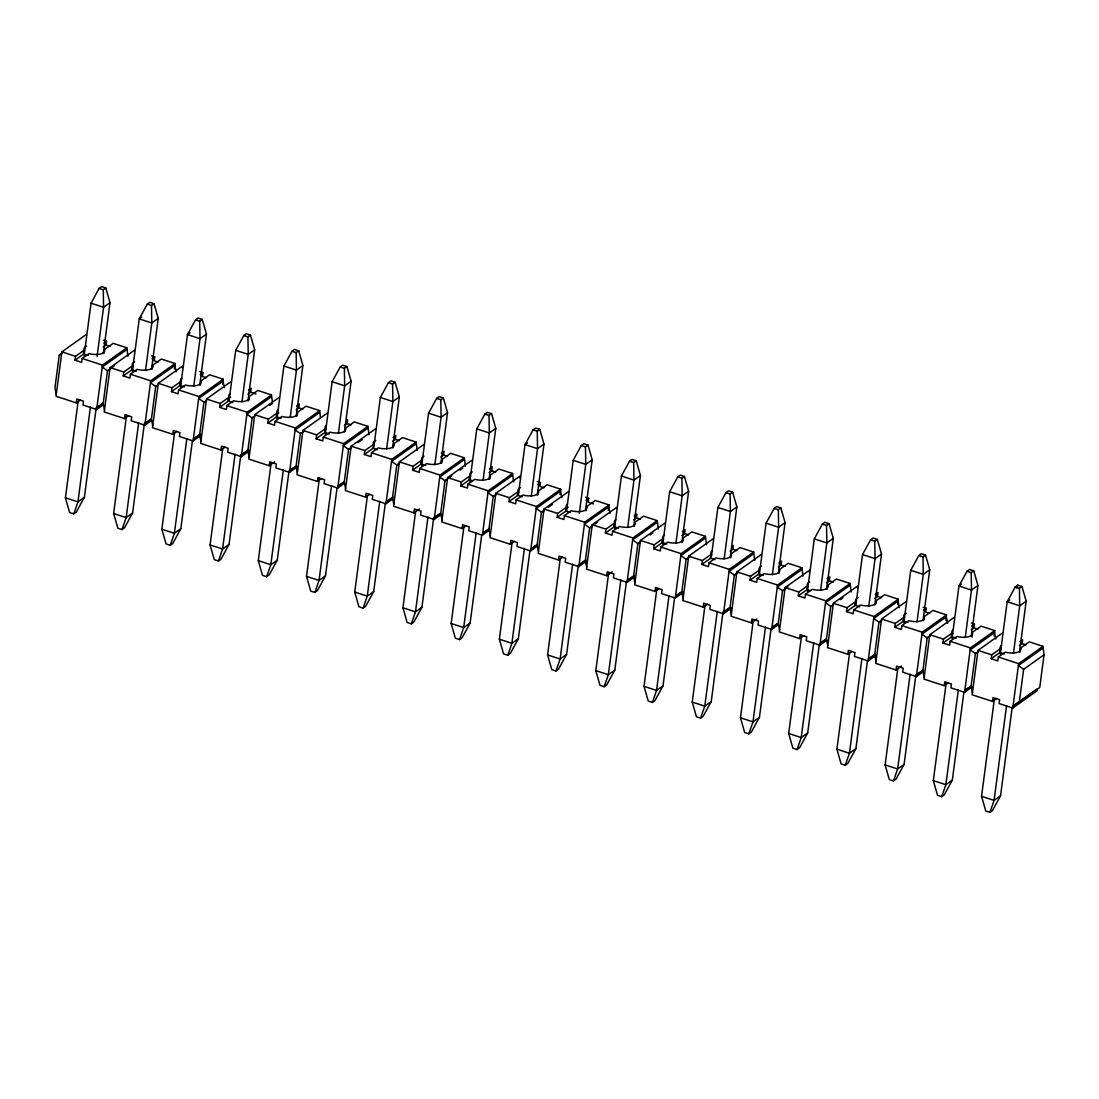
<?xml version="1.0" encoding="UTF-8"?>
<svg xmlns="http://www.w3.org/2000/svg" width="1099" height="1099" viewBox="0 0 1099 1099"><rect width="100%" height="100%" fill="white"/><g stroke="black" fill="none" stroke-linecap="round" stroke-linejoin="round"><path stroke-width="1.5" d="M61.984 353.122L59.264 355.059L54.95 387.823L56.283 394.335M86.203 334.563L61.874 351.872L56.022 396.272L76.339 402.88L80.447 399.967M127.91 356.241L126.825 347.792L113.156 343.341L104.419 349.564A11.801 4.904 7.5 0 1 100.723 353.96A11.801 4.904 7.5 0 1 89.019 353.631L82.178 358.494L81.669 362.368L75.034 360.211L75.543 356.337L84.28 350.1A11.759 4.891 7.5 0 1 86.505 346.185M76.339 402.88L76.848 399.006L83.497 401.176L82.988 405.05L96.657 409.501L103.416 404.693M84.28 350.1L83.771 353.988L75.034 360.211M96.204 407.592L84.389 497.284L76.326 512.052L73.784 513.865L69.608 512.505L65.418 497.792L78.111 401.341M84.128 355.65L91.038 303.187L99.102 288.419L101.644 286.605L105.82 287.979L110.01 302.678L103.333 353.438M90.42 407.111L77.947 501.886L73.784 513.865M97.097 356.337L103.567 307.267L103.279 289.779L105.82 287.979M96.657 409.501L102.495 365.115L126.825 347.792M103.897 353.438L104.419 349.564M103.265 347.009L105.999 345.059L106.521 341.185L103.388 340.154M104.501 410.037L103.169 403.539L107.482 370.775L114.282 365.926M134.421 350.265L110.092 367.588L104.24 411.974L124.558 418.595L128.665 415.683M174.343 368.824L175.043 363.508L161.374 359.057L152.637 365.28A11.801 4.904 7.5 0 1 148.942 369.662A11.801 4.904 7.5 0 1 137.238 369.346L130.396 374.209L129.888 378.083L123.253 375.927L123.761 372.039L132.498 365.816A11.759 4.891 7.5 0 1 134.724 361.901M124.558 418.595L125.066 414.721L131.715 416.892L131.207 420.766L144.876 425.217L151.635 420.409M132.498 365.816L131.99 369.69L123.253 375.927M144.422 423.307L132.608 512.999L124.544 527.767L122.003 529.567L117.827 528.207L113.637 513.508L126.55 415.353M132.347 371.352L139.257 318.889L147.321 304.135L149.862 302.321L154.039 303.681L158.229 318.38L151.552 369.154M138.639 422.827L126.165 517.588L122.003 529.567M145.549 370.363L151.786 322.982L151.497 305.495L154.039 303.681M144.876 425.217L150.714 380.831L175.043 363.508M152.115 369.154L152.637 365.28M151.607 355.87L154.739 356.887L154.217 360.774L158.215 362.066M152.72 425.753L151.387 419.241L155.701 386.491L158.421 384.554M182.379 367.918L182.64 365.981L158.311 383.304L152.459 427.69L172.777 434.311L176.884 431.385M222.561 384.54L223.262 379.224L209.593 374.773L200.856 380.996A11.801 4.904 7.5 0 1 197.161 385.378A11.801 4.904 7.5 0 1 185.456 385.048L178.615 389.925L178.107 393.799L171.471 391.629L171.98 387.755L180.717 381.532A11.759 4.891 7.5 0 1 181.802 378.221M172.777 434.311L173.285 430.437L179.934 432.594L179.425 436.482L193.094 440.933L201.199 435.163M180.717 381.532L180.209 385.406L171.471 391.629M192.407 440.713L180.827 528.715L172.763 543.469L170.221 545.283L166.045 543.923L161.855 529.223L174.549 432.759M180.566 387.068L187.476 334.604L195.54 319.85L198.081 318.037L202.257 319.397L206.447 334.096L199.771 384.87M186.857 438.528L174.384 533.303L170.221 545.283M193.767 386.079L200.004 338.684L199.716 321.21L202.257 319.397M200.334 384.87L200.856 380.996M193.094 440.933L198.933 396.533L223.262 379.224M199.826 371.586L202.958 372.602L202.436 376.476L206.433 377.781M200.938 441.468L199.606 434.957L203.919 402.207L206.639 400.27M230.859 381.696L206.53 399.019L200.677 443.405L220.995 450.027L225.103 447.101M269.832 405.311L272.552 403.374L271.48 394.939L257.812 390.475L249.075 396.698A11.801 4.904 7.5 0 1 245.379 401.094A11.801 4.904 7.5 0 1 233.675 400.764L226.834 405.627L226.325 409.515L219.676 407.344L220.198 403.47L228.935 397.247A11.759 4.891 7.5 0 1 230.021 393.937M220.995 450.027L221.503 446.139L228.152 448.31L227.644 452.184L241.313 456.635L249.418 450.865M228.935 397.247L228.427 401.121L219.676 407.344M240.86 454.739L229.045 544.431L220.981 559.185L218.44 560.998L214.264 559.638L210.074 544.939L222.767 448.474M229.004 401.094L235.694 350.32L243.758 335.552L246.3 333.753L250.476 335.113L254.666 349.812L247.989 400.586M235.076 454.244L222.602 549.019L218.44 560.998M241.986 401.781L248.223 354.4L247.934 336.912L250.476 335.113M248.553 400.586L249.075 396.698M241.313 456.635L247.151 412.249L271.48 394.939M247.921 394.143L250.654 392.192L251.163 388.318L248.429 390.269M249.157 457.17L247.825 450.672L252.138 417.908L254.858 415.972M279.077 397.412L254.748 414.721L248.896 459.121L269.214 465.729L274.681 461.841M320.441 417.469L319.699 410.641L306.03 406.19L297.28 412.413A11.801 4.904 7.5 0 1 293.598 416.796A11.801 4.904 7.5 0 1 281.894 416.48L275.052 421.343L274.544 425.217L267.895 423.06L268.417 419.186L277.154 412.949A11.759 4.891 7.5 0 1 278.239 409.652M269.214 465.729L269.722 461.855L276.371 464.025L275.863 467.899L289.518 472.35L297.637 466.58M277.154 412.949L276.646 416.837L267.895 423.06M289.078 470.441L277.264 560.133L269.2 574.901L266.659 576.714L262.482 575.34L258.292 560.641L271.206 462.487M277.003 418.485L283.913 366.036L291.977 351.268L294.518 349.455L298.694 350.815L302.884 365.527L296.208 416.287M283.295 469.96L270.821 564.721L266.659 576.714M290.205 417.496L296.442 370.116L296.153 352.628L298.694 350.815M289.518 472.35L295.37 427.964L319.699 410.641M296.771 416.287L297.28 412.413M296.139 409.845L298.873 407.908L299.381 404.02L296.648 405.971M297.376 472.886L296.043 466.388L300.357 433.624L304.437 430.712M327.296 413.114L302.967 430.437L297.115 474.823L317.432 481.444L321.54 478.518M368.989 434.806L367.918 426.357L354.249 421.906L345.498 428.129A11.801 4.904 7.5 0 1 341.816 432.511A11.801 4.904 7.5 0 1 330.112 432.182L323.271 437.059L322.763 440.933L316.114 438.762L316.636 434.888L325.373 428.665A11.759 4.891 7.5 0 1 326.458 425.368M317.432 481.444L317.941 477.57L324.59 479.741L324.081 483.615L337.736 488.066L344.495 483.258M316.114 438.762L324.864 432.539L325.373 428.665M337.063 487.846L325.483 575.849L317.419 590.616L314.877 592.416L310.701 591.056L306.511 576.357L319.424 478.202M325.222 434.201L332.132 381.738L340.195 366.984L342.737 365.17L346.913 366.53L351.103 381.229L344.427 432.003M331.513 485.676L319.04 580.437L314.877 592.416M338.423 433.212L344.66 385.831L344.372 368.344L346.913 366.53M337.736 488.066L343.589 443.68L367.918 426.357M345.168 430.712L345.498 428.129M344.358 425.56L347.092 423.61L347.6 419.736M345.594 488.602L344.262 482.09L348.575 449.34L351.295 447.403M375.515 428.83L351.185 446.153L345.333 490.539L365.651 497.16L369.759 494.234M417.208 450.508L416.136 442.073L402.468 437.622L393.717 443.845A11.801 4.904 7.5 0 1 390.035 448.227A11.801 4.904 7.5 0 1 378.331 447.897L371.489 452.774L370.981 456.648L364.332 454.478L364.854 450.604L373.591 444.381A11.759 4.891 7.5 0 1 375.817 440.465M365.651 497.16L366.159 493.286L372.808 495.443L372.286 499.317L385.955 503.782L392.714 498.96M364.332 454.478L373.083 448.255L373.591 444.381M385.282 503.562L373.701 591.564L365.637 606.318L363.096 608.132L358.92 606.772L354.73 592.073L367.423 495.608M373.66 448.227L380.35 397.453L388.414 382.699L390.956 380.886L395.132 382.246L399.322 396.945L392.645 447.719M379.732 501.378L367.258 596.153L363.096 608.132M386.642 448.928L392.879 401.533L392.59 384.059L395.132 382.246M393.208 447.719L393.717 443.845M385.955 503.782L391.807 459.382L416.136 442.073M392.577 441.276L395.31 439.325L395.819 435.451L393.085 437.402M393.813 504.317L392.48 497.806L396.794 465.056L399.514 463.105M423.733 444.546L399.404 461.868L393.552 506.254L413.87 512.876L419.337 508.974M465.427 466.223L464.355 457.788L450.686 453.324L441.935 459.547A11.801 4.904 7.5 0 1 438.254 463.943A11.801 4.904 7.5 0 1 426.549 463.613L419.708 468.476L419.2 472.364L412.551 470.193L413.073 466.319L421.81 460.096A11.759 4.891 7.5 0 1 424.035 456.167M413.87 512.876L414.378 508.988L421.027 511.159L420.505 515.033L434.174 519.484L440.933 514.675M421.81 460.096L421.302 463.97L412.551 470.193M433.734 517.588L421.92 607.28L413.856 622.034L411.314 623.847L407.138 622.487L402.935 607.774L415.642 511.323M421.659 465.633L428.569 413.169L436.633 398.401L439.174 396.602L443.35 397.962L447.54 412.661L440.864 463.435M427.951 517.093L415.477 611.868L411.314 623.847M434.861 464.63L441.097 417.249L440.809 399.761L443.35 397.962M441.427 463.435L441.935 459.547M434.174 519.484L440.026 475.098L464.355 457.788M440.795 456.992L443.529 455.041L444.037 451.167L441.303 453.104M442.032 520.019L440.699 513.521L445.013 480.758L451.813 475.922M471.952 460.261L447.623 477.57L441.771 521.956L462.088 528.578L466.196 525.665M513.645 481.939L512.574 473.49L498.905 469.039L490.154 475.263A11.801 4.904 7.5 0 1 486.472 479.645A11.801 4.904 7.5 0 1 474.768 479.329L467.927 484.192L467.418 488.066L460.769 485.909L461.292 482.021L470.029 475.798A11.759 4.891 7.5 0 1 472.254 471.883M462.088 528.578L462.597 524.704L469.246 526.874L468.724 530.748L482.392 535.199L489.151 530.391M470.029 475.798L469.52 479.686L460.769 485.909M481.719 534.979L470.138 622.982L462.075 637.75L459.533 639.549L455.357 638.189L451.153 623.49L463.86 527.025M469.877 481.335L476.787 428.885L484.851 414.117L487.393 412.304L491.569 413.664L495.759 428.376L489.082 479.137M476.169 532.809L463.696 627.57L459.533 639.549M483.065 480.345L489.316 432.965L489.028 415.477L491.569 413.664M482.392 535.199L488.244 490.813L512.574 473.49M489.646 479.137L490.154 475.263M489.014 472.694L491.748 470.757L492.256 466.869L489.522 468.82M490.25 535.735L488.918 529.237L493.231 496.473L495.951 494.536M519.909 477.9L520.17 475.963L495.841 493.286L489.989 537.672L510.307 544.293L514.401 541.367M560.092 494.523L560.792 489.206L547.123 484.755L538.373 490.978A11.801 4.904 7.5 0 1 534.691 495.361A11.801 4.904 7.5 0 1 522.987 495.031L516.145 499.908L515.637 503.782L508.988 501.611L509.496 497.737L518.247 491.514A11.759 4.891 7.5 0 1 520.473 487.599M510.307 544.293L510.815 540.42L517.464 542.576L516.942 546.464L530.611 550.915L537.37 546.107M518.247 491.514L517.739 495.388L508.988 501.611M529.938 550.695L518.357 638.698L510.279 653.465L507.752 655.265L503.576 653.905L499.372 639.206L512.079 542.741M518.316 495.361L525.006 444.587L533.07 429.833L535.611 428.019L539.788 429.379L543.978 444.078L537.287 494.852M524.388 548.525L511.9 643.286L507.752 655.265M531.284 496.061L537.535 448.667L537.246 431.193L539.788 429.379M530.611 550.915L536.463 506.529L560.792 489.206M537.864 494.852L538.373 490.978M537.356 481.568L540.474 482.585L539.966 486.459L543.95 487.764M538.469 551.451L537.136 544.939L541.45 512.189L544.17 510.252M568.389 491.679L544.046 509.002L538.208 553.388L558.526 560.009L562.619 557.083M608.31 510.238L609.011 504.922L595.342 500.457L586.591 506.694A11.801 4.904 7.5 0 1 582.91 511.076A11.801 4.904 7.5 0 1 571.205 510.747L564.364 515.623L563.856 519.497L557.207 517.327L557.715 513.453L566.466 507.23A11.759 4.891 7.5 0 1 567.551 503.919M558.526 560.009L559.034 556.135L565.683 558.292L565.161 562.166L578.83 566.631L586.948 560.847M566.466 507.23L565.958 511.104L557.207 517.327M578.376 564.721L566.576 654.413L558.498 669.167L555.97 670.981L551.794 669.621L547.59 654.922L560.298 558.457M566.534 511.076L573.211 460.302L581.289 445.535L583.83 443.735L588.006 445.095L592.196 459.794L585.506 510.568M572.606 564.227L560.119 659.002L555.97 670.981M579.283 513.467L585.753 464.382L585.465 446.908L588.006 445.095M586.083 510.568L586.591 506.694M578.83 566.631L584.682 522.231L609.011 504.922M585.575 497.284L588.693 498.3L588.185 502.174L593.501 503.905M586.687 567.166L585.355 560.655L589.668 527.891L592.388 525.954M616.608 507.395L592.265 524.704L586.426 569.103L606.744 575.711L612.212 571.823M658.301 529.072L657.229 520.624L643.561 516.173L634.81 522.396A11.801 4.904 7.5 0 1 631.128 526.792A11.801 4.904 7.5 0 1 619.424 526.462L612.583 531.325L612.074 535.199L605.425 533.042L605.934 529.168L614.684 522.945A11.759 4.891 7.5 0 1 615.77 519.635M606.744 575.711L607.252 571.837L613.888 574.008L613.379 577.882L627.048 582.333L635.167 576.563M614.684 522.945L614.176 526.819L605.425 533.042M626.375 582.127L614.794 670.115L606.717 684.883L604.175 686.696L599.999 685.336L595.809 670.624L608.736 572.469M614.533 528.482L621.43 476.018L629.507 461.25L632.049 459.451L636.225 460.811L640.415 475.51L633.725 526.27M620.825 579.942L608.338 674.717L604.175 686.696M627.721 527.479L633.958 480.098L633.683 462.61L636.225 460.811M634.302 526.284L634.81 522.396M627.048 582.333L632.9 537.947L657.229 520.624M633.67 519.841L636.403 517.89L636.912 514.016L634.178 515.953M634.906 582.868L633.573 576.371L637.887 543.607L640.607 541.67M664.826 523.11L640.483 540.42L634.645 584.805L654.963 591.427L659.057 588.514M706.52 544.788L705.448 536.339L691.779 531.889L683.029 538.112A11.801 4.904 7.5 0 1 679.347 542.494A11.801 4.904 7.5 0 1 667.643 542.178L660.801 547.041L660.293 550.915L653.644 548.758L654.152 544.87L662.903 538.647A11.759 4.891 7.5 0 1 663.975 535.35M654.963 591.427L655.471 587.553L662.106 589.723L661.598 593.597L675.267 598.048L683.386 592.279M662.903 538.647L662.395 542.521L653.644 548.758M674.594 597.829L663.013 685.831L654.935 700.599L652.394 702.398L648.218 701.038L644.028 686.339L656.955 588.185M662.752 544.184L669.648 491.72L677.726 476.966L680.267 475.153L684.443 476.513L688.633 491.226L681.943 541.986M669.044 595.658L656.556 690.419L652.394 702.398M675.94 543.194L682.177 495.814L681.902 478.326L684.443 476.513M675.267 598.048L681.119 553.662L705.448 536.339M682.52 541.986L683.029 538.112M681.888 535.543L684.622 533.606L685.13 529.718L682.397 531.669M683.125 598.584L681.792 592.086L686.106 559.322L690.186 556.41M713.045 538.812L688.702 556.135L682.864 600.521L703.181 607.143L707.275 604.216M754.738 560.504L753.667 552.055L739.998 547.604L731.247 553.827A11.801 4.904 7.5 0 1 727.565 558.21A11.801 4.904 7.5 0 1 715.861 557.88L709.02 562.757L708.512 566.631L701.863 564.46L702.371 560.586L711.122 554.363A11.759 4.891 7.5 0 1 712.193 551.052M703.181 607.143L703.69 603.269L710.325 605.425L709.817 609.313L723.485 613.764L731.604 607.994M711.122 554.363L710.613 558.237L701.863 564.46M723.032 611.855L711.232 701.547L703.154 716.301L700.613 718.114L696.436 716.754L692.246 702.055L704.954 605.59M711.19 558.21L717.867 507.436L725.944 492.682L728.486 490.868L732.662 492.228L736.852 506.927L730.162 557.701M717.262 611.374L704.775 706.135L700.613 718.114M724.159 558.91L730.395 511.516L730.121 494.042L732.662 492.228M723.485 613.764L729.338 569.378L753.667 552.055M730.739 557.701L731.247 553.827M730.107 551.258L732.841 549.308L733.349 545.434M731.343 614.3L730.011 607.788L734.324 575.038L738.404 572.126M761.264 554.528L736.921 571.851L731.082 616.237L751.4 622.858L756.868 618.957M802.957 576.206L801.885 567.771L788.217 563.306L779.466 569.543A11.801 4.904 7.5 0 1 775.784 573.925A11.801 4.904 7.5 0 1 764.08 573.596L757.238 578.459L756.73 582.346L750.081 580.176L750.59 576.302L759.34 570.079A11.759 4.891 7.5 0 1 761.566 566.15M751.4 622.858L751.908 618.971L758.544 621.141L758.035 625.015L771.704 629.48L778.463 624.658M759.34 570.079L758.832 573.953L750.081 580.176M771.031 629.26L759.45 717.262L751.373 732.016L748.831 733.83L744.655 732.47L740.465 717.771L753.392 619.616M759.189 575.615L766.085 523.151L774.163 508.384L776.705 506.584L780.881 507.944L785.071 522.643L778.38 573.417M765.481 627.076L752.994 721.851L748.831 733.83M772.377 574.612L778.614 527.232L778.339 509.744L780.881 507.944M778.957 573.417L779.466 569.543M771.704 629.48L777.556 585.08L801.885 567.771M778.326 566.974L781.059 565.023L781.568 561.149L778.834 563.1M779.562 630.015L778.229 623.504L782.529 590.74L787.983 586.866M809.221 572.181L809.482 570.244L785.139 587.553L779.301 631.952L799.619 638.56L803.712 635.648M851.176 591.921L850.104 583.473L836.435 579.022L827.684 585.245A11.801 4.904 7.5 0 1 824.003 589.627A11.801 4.904 7.5 0 1 812.298 589.311L805.457 594.174L804.949 598.048L798.3 595.892L798.808 592.018L807.559 585.781A11.759 4.891 7.5 0 1 809.784 581.866M799.619 638.56L800.127 634.686L806.762 636.857L806.254 640.731L819.923 645.182L826.682 640.374M807.559 585.781L807.051 589.668L798.3 595.892M819.25 644.976L807.669 732.964L799.591 747.732L797.05 749.545L792.874 748.185L788.684 733.473L801.391 637.022M807.408 591.331L814.304 538.867L822.382 524.099L824.923 522.286L829.099 523.66L833.289 538.359L826.599 589.119M813.7 642.791L801.212 737.566L797.05 749.545M820.596 590.328L826.833 542.947L826.558 525.459L829.099 523.66M827.176 589.119L827.684 585.245M819.923 645.182L825.775 600.796L850.104 583.473M826.544 582.69L829.278 580.739L829.786 576.865L827.052 578.802M827.767 645.717L826.448 639.22L830.748 606.456L833.482 604.519M857.44 587.896L857.687 585.946L833.358 603.269L827.52 647.654L847.837 654.276L851.931 651.364M897.622 604.505L898.323 599.189L884.654 594.738L875.903 600.961A11.801 4.904 7.5 0 1 872.221 605.343A11.801 4.904 7.5 0 1 860.517 605.027L853.676 609.89L853.167 613.764L846.518 611.607L847.027 607.72L855.778 601.496A11.759 4.891 7.5 0 1 858.003 597.581M847.837 654.276L848.346 650.402L854.981 652.572L854.472 656.446L868.141 660.897L874.9 656.089M855.778 601.496L855.269 605.37L846.518 611.607M867.468 660.678L855.887 748.68L847.81 763.448L845.268 765.247L841.092 763.887L836.902 749.188L849.609 652.724M855.846 605.343L862.523 554.569L870.6 539.815L873.142 538.002L877.318 539.362L881.508 554.061L874.818 604.835M861.904 658.507L849.431 753.268L845.268 765.247M868.814 606.044L875.051 558.663L874.777 541.175L877.318 539.362M868.141 660.897L873.993 616.512L898.323 599.189M875.56 603.543L875.903 600.961M874.763 598.392L877.497 596.441L878.005 592.567L875.271 594.518M875.985 661.433L874.653 654.922L878.966 622.171L881.7 620.234M905.906 601.661L881.577 618.984L875.738 663.37L896.042 669.992L901.523 666.09M945.841 620.221L946.541 614.904L932.872 610.453L924.122 616.676A11.801 4.904 7.5 0 1 920.44 621.059A11.801 4.904 7.5 0 1 908.736 620.729L901.894 625.606L901.386 629.48L894.737 627.309L895.245 623.435L903.996 617.212A11.759 4.891 7.5 0 1 906.222 613.297M896.042 669.992L896.564 666.118L903.199 668.274L902.691 672.148L916.36 676.613L923.119 671.805M903.996 617.212L903.488 621.086L894.737 627.309M915.907 674.704L904.106 764.396L896.028 779.15L893.487 780.963L889.311 779.603L885.121 764.904L897.828 668.439M903.845 622.748L910.741 570.285L918.819 555.531L921.36 553.717L925.537 555.077L929.727 569.777L923.036 620.55M910.123 674.209L897.649 768.984L893.487 780.963M917.033 621.759L923.27 574.365L922.995 556.891L925.537 555.077M916.36 676.613L922.212 632.213L946.541 614.904M923.613 620.55L924.122 616.676M923.105 607.266L926.223 608.283L925.715 612.157L929.699 613.462M924.204 677.149L922.872 670.637L927.185 637.887L929.919 635.936M954.124 617.377L929.795 634.7L923.957 679.086L944.261 685.707L948.368 682.781M994.059 635.923L994.76 630.62L981.091 626.155L972.34 632.378A11.801 4.904 7.5 0 1 968.659 636.774A11.801 4.904 7.5 0 1 956.954 636.445L950.113 641.308L949.605 645.195L942.956 643.025L943.464 639.151L952.215 632.928A11.759 4.891 7.5 0 1 953.286 629.617M944.261 685.707L944.783 681.82L951.418 683.99L950.91 687.864L964.579 692.315L972.684 686.545M952.215 632.928L951.707 636.802L942.956 643.025M963.905 692.109L952.325 780.111L944.247 794.865L941.706 796.679L937.529 795.319L933.339 780.62L946.266 682.465M952.05 638.464L958.96 586.001L967.038 571.233L969.579 569.433L973.755 570.793L977.945 585.492L971.255 636.266M958.342 689.925L945.868 784.7L941.706 796.679M965.252 637.461L971.489 590.081L971.214 572.593L973.755 570.793M972.34 632.378L971.832 636.266A11.801 4.904 7.5 0 1 972.107 637.159M964.579 692.315L970.417 647.929L994.76 630.62M971.2 629.823L973.934 627.872L974.442 623.998L971.324 622.982M972.423 692.851L971.09 686.353L975.404 653.589L978.137 651.652M1002.343 633.093L978.014 650.402L972.175 694.802L992.479 701.409L996.587 698.497M992.479 701.409L993.001 697.535L999.637 699.706L999.128 703.58L1012.797 708.031L1037.126 690.721L1037.387 688.771L1013.058 706.094L1039.736 687.534L1044.05 654.77L1042.978 646.322L1029.31 641.871L1020.559 648.094A11.801 4.904 7.5 0 1 1016.877 652.476A11.801 4.904 7.5 0 1 1005.173 652.16L998.332 657.023L997.823 660.897L991.174 658.741L991.683 654.867L1000.433 648.63A11.759 4.891 7.5 0 1 1001.505 645.333M1000.433 648.63L999.925 652.518L991.174 658.741M1012.124 707.825L1000.543 795.813L992.466 810.581L989.924 812.395L985.748 811.021L981.558 796.322L994.265 699.871M1000.269 654.166L1007.179 601.716L1015.256 586.948L1017.798 585.135L1021.974 586.495L1026.164 601.208L1019.474 651.968M1006.56 705.64L994.087 800.402L989.924 812.395M1013.47 653.177L1019.707 605.796L1019.432 588.308L1021.974 586.495M1020.051 651.968L1020.559 648.094M1012.797 708.031L1018.636 663.645L1042.978 646.322M1019.419 645.525L1022.152 643.588L1022.661 639.7L1019.927 641.651M1019.309 702.069L1023.622 669.305L1044.05 654.77M1016.754 588.13L1017.798 585.135M110.01 302.678L103.567 307.267L91.038 303.187M103.773 343.122L106.521 341.185M141.84 317.062L139.257 318.889L151.786 322.982L158.229 318.38M126.577 349.729L102.234 367.052L107.482 370.775L109.831 369.525M151.992 358.837L154.739 356.887M190.058 332.763L187.476 334.604L200.004 338.684L206.447 334.096M103.663 402.756L96.904 407.564L103.169 403.539M200.21 374.553L202.958 372.602M150.536 419.433L145.123 423.28L151.387 419.241M254.666 349.812L248.223 354.4L235.694 350.32M84.389 497.284L77.947 501.886L65.418 497.792M200.1 434.174L193.342 438.996L199.606 434.957M302.884 365.527L296.442 370.116L283.913 366.036M271.233 396.876L246.89 414.186L252.138 417.908L254.487 416.658M132.608 512.999L126.165 517.588L113.637 513.508M248.319 449.889L241.56 454.698L247.825 450.672M351.103 381.229L344.66 385.831L332.132 381.738M319.438 412.578L295.109 429.901L300.357 433.624L302.706 432.374M180.827 528.715L174.384 533.303L161.855 529.223M295.191 466.567L289.779 470.413L296.043 466.388M399.322 396.945L392.879 401.533L380.35 397.453M367.657 428.294L343.328 445.617L348.575 449.34L350.924 448.09M358.109 442.554L362.189 439.641M229.045 544.431L222.602 549.019L210.074 544.939M343.41 482.282L337.997 486.129L344.262 482.09M447.54 412.661L441.097 417.249L428.569 413.169M415.875 444.01L391.546 461.333L396.794 465.056L399.143 463.805M277.264 560.133L270.821 564.721L258.292 560.641M392.975 497.023L386.216 501.845L392.48 497.806M495.759 428.376L489.316 432.965L476.787 428.885M464.094 459.725L439.765 477.035L445.013 480.758L447.362 479.507M459.986 470.097L462.706 468.16M325.483 575.849L319.04 580.437L306.511 576.357M527.575 442.76L525.006 444.587L537.535 448.667L543.978 444.078M439.847 513.7L434.435 517.547L440.699 513.521M512.313 475.427L487.983 492.75L493.231 496.473L495.58 495.223M373.701 591.564L367.258 596.153L354.73 592.073M537.741 484.535L540.474 482.585M488.066 529.416L482.653 533.262L488.918 529.237M592.196 459.794L585.753 464.382L573.211 460.302M548.25 507.34L552.344 504.427M421.92 607.28L415.477 611.868L402.935 607.774M585.959 500.251L588.693 498.3M537.631 544.17L530.872 548.978L537.136 544.939M640.415 475.51L633.958 480.098L621.43 476.018M595.109 524.017L597.829 522.08M470.138 622.982L463.696 627.57L451.153 623.49M585.849 559.872L579.091 564.68L585.355 560.655M688.633 491.226L682.177 495.814L669.648 491.72M656.968 522.574L632.639 539.884L637.887 543.607L640.236 542.356M650.141 534.883L652.861 532.946M518.357 638.698L511.9 643.286L499.372 639.206M634.068 575.588L627.309 580.396L633.573 576.371M736.852 506.927L730.395 511.516L717.867 507.436M705.187 538.276L680.858 555.599L686.106 559.322L688.455 558.072M566.576 654.413L560.119 659.002L547.59 654.922M680.927 592.265L675.528 596.111L681.792 592.086M785.071 522.643L778.614 527.232L766.085 523.151M753.406 553.992L729.077 571.315L734.324 575.038L736.673 573.788M614.794 670.115L608.338 674.717L595.809 670.624M729.145 607.981L723.746 611.827L730.011 607.788M833.289 538.359L826.833 542.947L814.304 538.867M801.624 569.708L777.295 587.017L782.529 590.74L784.892 589.49M663.013 685.831L656.556 690.419L644.028 686.339M777.364 623.683L771.965 627.529L778.229 623.504M881.508 554.061L875.051 558.663L862.523 554.569M849.843 585.41L825.514 602.733L830.748 606.456L833.111 605.206M840.282 599.669L843.002 597.732M711.232 701.547L704.775 706.135L692.246 702.055M825.583 639.398L820.184 643.245L826.448 639.22M929.727 569.777L923.27 574.365L910.741 570.285M759.45 717.262L752.994 721.851L740.465 717.771M923.49 610.233L926.223 608.283M961.543 584.16L958.96 586.001L971.489 590.081L977.945 585.492M875.161 654.152L868.402 658.96L874.653 654.922M807.669 732.964L801.212 737.566L788.684 733.473M971.708 625.935L974.442 623.998M1009.761 599.875L1007.179 601.716L1019.707 605.796L1026.164 601.208M923.38 669.854L916.621 674.676L922.872 670.637M855.887 748.68L849.431 753.268L836.902 749.188M970.238 686.532L964.84 690.378L971.09 686.353M1042.717 648.259L1018.388 665.582L1023.622 669.305M904.106 764.396L897.649 768.984L885.121 764.904M952.325 780.111L945.868 784.7L933.339 780.62M1000.543 795.813L994.087 800.402L981.558 796.322M59.264 355.059L61.613 353.823M158.05 385.241L155.701 386.491L150.453 382.768L174.796 365.445L176.128 371.957M206.269 400.956L203.919 402.207L198.672 398.484L223.015 381.161L224.347 387.659M543.799 510.939L541.45 512.189L536.202 508.466L560.531 491.143L561.864 497.655M592.018 526.655L589.668 527.891L584.421 524.168L608.75 506.859L610.082 513.357M881.329 620.921L878.966 622.171L873.732 618.449L898.062 601.126L899.394 607.637M929.548 636.637L927.185 637.887L921.951 634.164L946.28 616.841L947.613 623.339M977.767 652.339L975.404 653.589L970.17 649.866L994.499 632.557L995.831 639.055M99.102 288.419L103.279 289.779M147.321 304.135L151.497 305.495M195.54 319.85L199.716 321.21M243.758 335.552L247.934 336.912M291.977 351.268L296.153 352.628M340.195 366.984L344.372 368.344M388.414 382.699L392.59 384.059M436.633 398.401L440.809 399.761M484.851 414.117L489.028 415.477M533.07 429.833L537.246 431.193M581.289 445.535L585.465 446.908M629.507 461.25L633.683 462.61M677.726 476.966L681.902 478.326M725.944 492.682L730.121 494.042M774.163 508.384L778.339 509.744M822.382 524.099L826.558 525.459M870.6 539.815L874.777 541.175M918.819 555.531L922.995 556.891M967.038 571.233L971.214 572.593M1015.256 586.948L1019.432 588.308M105.999 345.059L109.996 346.35M250.654 392.192L255.971 393.923M298.873 407.908L302.857 409.199M347.092 423.61L351.076 424.915M395.31 439.325L399.294 440.63M443.529 455.041L447.513 456.332M491.748 470.757L495.731 472.048M636.403 517.89L640.387 519.181M684.622 533.606L688.606 534.897M732.841 549.308L736.825 550.613M781.059 565.023L785.043 566.328M829.278 580.739L833.262 582.03M877.497 596.441L881.48 597.746M973.934 627.872L977.918 629.178M1022.152 643.588L1026.136 644.879M88.208 355.43L83.771 353.988A11.759 4.891 7.5 0 1 84.032 351.405M136.427 371.132L131.99 369.69A11.759 4.891 7.5 0 1 133.075 366.393M184.646 386.848L180.209 385.406A11.759 4.891 7.5 0 1 181.294 382.109M232.864 402.564L228.427 401.121A11.759 4.891 7.5 0 1 230.653 397.206M281.083 418.279L276.646 416.837A11.759 4.891 7.5 0 1 276.357 415.93M324.864 432.539L329.302 433.981M373.083 448.255L377.507 449.697M425.725 465.413L421.302 463.97A11.759 4.891 7.5 0 1 421.109 462.198M472.474 480.648L469.52 479.686A11.759 4.891 7.5 0 1 470.592 476.375M522.162 496.83L517.739 495.388A11.759 4.891 7.5 0 1 518.81 492.091M570.381 512.546L565.958 511.104A11.759 4.891 7.5 0 1 568.183 507.188M618.6 528.262L614.176 526.819A11.759 4.891 7.5 0 1 615.248 523.509M666.818 543.978L662.395 542.521A11.759 4.891 7.5 0 1 663.466 539.224M715.037 559.679L710.613 558.237A11.759 4.891 7.5 0 1 710.325 557.33M763.256 575.395L758.832 573.953A11.759 4.891 7.5 0 1 758.544 573.046M810.004 590.63L807.051 589.668A11.759 4.891 7.5 0 1 807.312 587.086M859.693 606.813L855.269 605.37A11.759 4.891 7.5 0 1 855.53 602.788M907.911 622.529L903.488 621.086A11.759 4.891 7.5 0 1 904.559 617.775M956.13 638.244L951.707 636.802A11.759 4.891 7.5 0 1 952.778 633.491M1004.349 653.96L999.925 652.518A11.759 4.891 7.5 0 1 1000.997 649.207M61.874 351.872L75.543 356.337M82.178 358.494L102.495 365.115M110.092 367.588L123.761 372.039M130.396 374.209L150.714 380.831M158.311 383.304L171.98 387.755M178.615 389.925L198.933 396.533M206.53 399.019L220.198 403.47M226.834 405.627L247.151 412.249M254.748 414.721L268.417 419.186M275.052 421.343L295.37 427.964M302.967 430.437L316.636 434.888M323.271 437.059L343.589 443.68M351.185 446.153L364.854 450.604M371.489 452.774L391.807 459.382M399.404 461.868L413.073 466.319M419.708 468.476L440.026 475.098M447.623 477.57L461.292 482.021M467.927 484.192L488.244 490.813M495.841 493.286L509.496 497.737M516.145 499.908L536.463 506.529M544.046 509.002L557.715 513.453M564.364 515.623L584.682 522.231M592.265 524.704L605.934 529.168M612.583 531.325L632.9 537.947M640.483 540.42L654.152 544.87M660.801 547.041L681.119 553.662M688.702 556.135L702.371 560.586M709.02 562.757L729.338 569.378M736.921 571.851L750.59 576.302M757.238 578.459L777.556 585.08M785.139 587.553L798.808 592.018M805.457 594.174L825.775 600.796M833.358 603.269L847.027 607.72M853.676 609.89L873.993 616.512M881.577 618.984L895.245 623.435M901.894 625.606L922.212 632.213M929.795 634.7L943.464 639.151M950.113 641.308L970.417 647.929M978.014 650.402L991.683 654.867M998.332 657.023L1018.636 663.645M276.453 415.065A11.759 4.891 7.5 0 1 278.871 412.908M325.125 429.956A11.759 4.891 7.5 0 1 325.95 429.242M710.874 555.654A11.759 4.891 7.5 0 1 711.685 554.94"/></g></svg>
